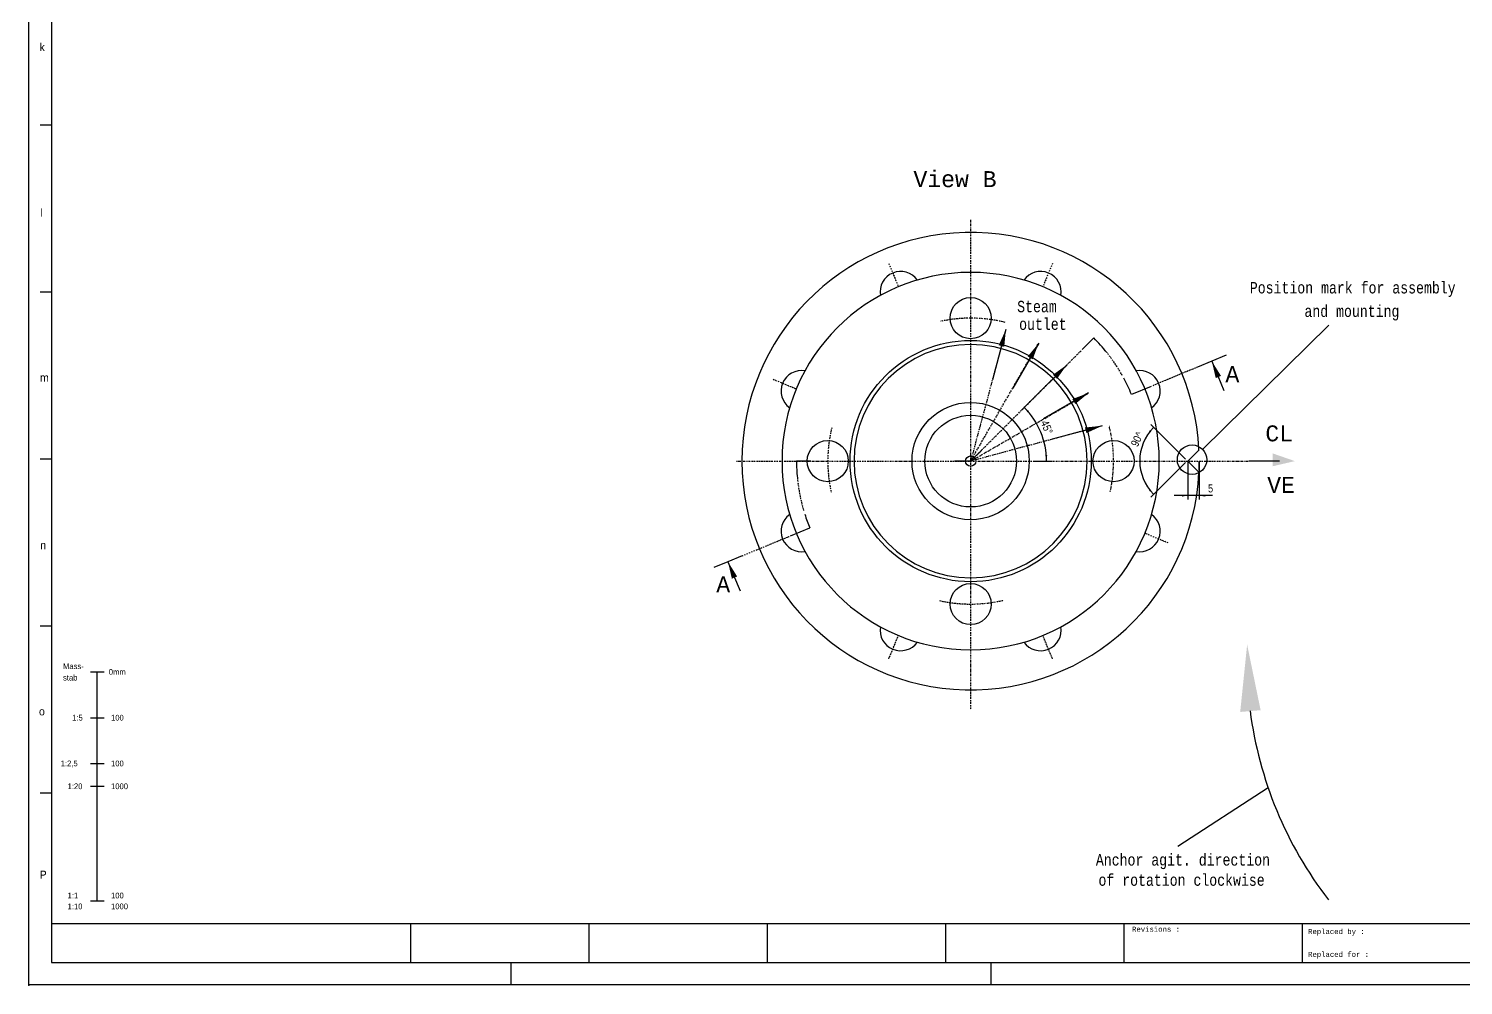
# Model space of a CAD drawing. Extents: x -1016 to 81, y 51 to 1250.
# Drawn here: x -1016 to -389, y 61 to 479 of the extents above; entities that cross this region are included whole.
import ezdxf
from ezdxf.enums import TextEntityAlignment as Align

# ---------------------------------------------------------------- set-up
doc = ezdxf.new("R2010")
doc.units = 0
doc.header["$MEASUREMENT"] = 0
doc.linetypes.add('DASHDOT', pattern=[1, 0.5, -0.25, 0, -0.25])
for name, color, linetype in [('1', 7, 'CONTINUOUS'), ('10', 7, 'CONTINUOUS'), ('15', 7, 'CONTINUOUS'), ('17', 7, 'CONTINUOUS'), ('2', 7, 'CONTINUOUS')]:
    doc.layers.add(name, color=color, linetype=linetype)
doc.styles.add('MONOTXT', font='MONOTXT', dxfattribs={"height": 0.2})
doc.styles.get("Standard").update_dxf_attribs({"font": 'txt', "height": 0.2})

# ---------------------------------------------------------------- blocks, each defined once
blk = doc.blocks.new('AZGM10')
at = {"layer": '2', "color": 253, "linetype": 'Continuous'}
for p, q in [((-3, 100), (3, 100)), ((0, 0), (0, 100)), ((-3, 80), (3, 80)), ((-3, 60), (3, 60)), ((-3, 50), (3, 50)), ((-3, 0), (3, 0))]:
    blk.add_line(p, q, dxfattribs=at)
for s, p in [('Mass-', (-15, 101.25)), ('0mm', (5, 98.75)), ('stab', (-15, 96.25)), ('1:5', (-11, 78.75)), ('100', (6, 78.75)), ('1:2,5', (-16, 58.75)), ('100', (6, 58.75)), ('1:20', (-13, 48.75)), ('1000', (6, 48.75)), ('1:1', (-13, 1)), ('100', (6, 1)), ('1:10', (-13, -3.75)), ('1000', (6, -3.75))]:
    blk.add_text(s, height=2.5, dxfattribs=at).set_placement(p)
blk = doc.blocks.new('REVKO')
at = {"layer": '1', "color": 253, "linetype": 'Continuous', "style": 'MONOTXT'}
for s, p in [('Revisions :', (-174, 13)), ('Replaced by :', (-97, 12)), ('Replaced for :', (-97, 2))]:
    blk.add_text(s, height=2.2, dxfattribs=at).set_placement(p)

msp = doc.modelspace()

# ---------------------------------------------------------------- linework, layer by layer
at = {"layer": '1', "color": 253, "linetype": 'Continuous'}
for p, q in [((-1006.46, 436.59), (-1011.46, 436.59)), ((-1006.46, 363.59), (-1011.46, 363.59)), ((-1006.46, 290.59), (-1011.46, 290.59)), ((-1006.46, 217.59), (-1011.46, 217.59)), ((-1006.46, 144.59), (-1011.46, 144.59)), ((-1006.46, 87.59), (-361.46, 87.59)), ((-849.46, 87.59), (-849.46, 70.59)), ((-771.46, 87.59), (-771.46, 70.59)), ((-693.46, 87.59), (-693.46, 70.59)), ((-615.46, 87.59), (-615.46, 70.59)), ((-537.46, 87.59), (-537.46, 70.59)), ((-459.46, 87.59), (-459.46, 70.59)), ((-805.46, 61.19), (-805.46, 70.59)), ((-595.46, 61.19), (-595.46, 70.59))]:
    msp.add_line(p, q, dxfattribs=at)
msp.add_lwpolyline([(-1006.46, 70.59), (-185.46, 70.59), (-185.46, 1239.59), (-1006.46, 1239.59), (-1006.46, 70.59)], dxfattribs=at)
at = {"layer": '1', "color": 1, "linetype": 'Continuous'}
msp.add_point((-1016.46, 60.59), dxfattribs=at)
at = {"layer": '10', "color": 2, "linetype": 'DASHDOT'}
for p, q in [((-604.49, 395.2), (-604.48, 289.76)), ((-640.27, 376.15), (-636.06, 365.98)), ((-568.7, 376.15), (-572.91, 365.98)), ((-589.06, 347.32), (-604.49, 289.76)), ((-604.49, 289.76), (-574.69, 341.37)), ((-569.79, 324.45), (-556.09, 338.15)), ((-604.48, 289.76), (-562.34, 331.9)), ((-505.22, 330.87), (-524.85, 322.74)), ((-690.88, 325.54), (-680.71, 321.33)), ((-604.48, 289.76), (-552.87, 319.56)), ((-546.92, 305.18), (-604.49, 289.76)), ((-706.92, 289.76), (-482.85, 289.76)), ((-604.48, 289.76), (-604.48, 181.2)), ((-518.09, 253.97), (-528.26, 258.18)), ((-704.41, 248.37), (-683.9, 256.86)), ((-640.27, 203.37), (-636.06, 213.54)), ((-568.7, 203.37), (-572.91, 213.54))]:
    msp.add_line(p, q, dxfattribs=at)
at = {"layer": '10', "color": 1, "linetype": 'Continuous'}
for p, q in [((-555.7, 338.54), (-550.64, 343.61)), ((-525.6, 322.43), (-534.13, 318.9)), ((-674.41, 289.76), (-680.64, 289.76)), ((-604.48, 289.76), (-611.54, 289.76)), ((-599.77, 294.47), (-604.48, 289.76)), ((-683.24, 257.14), (-674.84, 260.61))]:
    msp.add_line(p, q, dxfattribs=at)
at = {"layer": '10', "color": 92, "linetype": 'Continuous'}
for q in [(-504.57, 294.67), (-504.57, 284.84)]:
    msp.add_line((-509.49, 289.76), q, dxfattribs=at)
at = {"layer": '10', "color": 253, "linetype": 'Continuous'}
msp.add_lwpolyline([(-1016.34, 1249.42), (-175.59, 1249.42), (-175.59, 60.77), (-1016.34, 60.77), (-1016.34, 1249.42)], dxfattribs=at)
at = {"layer": '10', "color": 92, "linetype": 'Continuous'}
for centre in [(-604.48, 352.26), (-666.98, 289.76), (-541.98, 289.76), (-604.48, 227.26)]:
    msp.add_circle(centre, 9, dxfattribs=at)
at = {"layer": '10', "color": 3, "linetype": 'Continuous'}
for centre, radius in [((-604.49, 289.76), 52.73), ((-604.48, 289.76), 25.65), ((-604.48, 289.76), 20.04), ((-604.48, 289.76), 2.25)]:
    msp.add_circle(centre, radius, dxfattribs=at)
for centre, radius, start, end in [((-604.49, 289.76), 100, 2.81621, 357.18374), ((-635.1, 363.67), 9, 35.55393, 189.44607), ((-573.87, 363.67), 9, 350.55393, 144.44607), ((-678.4, 320.37), 9, 80.55393, 234.44607), ((-530.57, 320.37), 9, 305.55393, 99.44607), ((-604.49, 289.76), 100, 357.70604, 0.00017), ((-678.4, 259.14), 9, 125.55393, 279.44607), ((-530.57, 259.14), 9, 260.55393, 54.44607), ((-635.1, 215.85), 9, 170.55393, 324.44607), ((-573.87, 215.85), 9, 215.55393, 9.44607)]:
    msp.add_arc(centre, radius, start, end, dxfattribs=at)
at = {"layer": '10', "color": 92, "linetype": 'Continuous'}
for radius, start, end in [(82.5, 90, 270), (82.5, 270, 90), (51, 90, 270), (51, 270, 90)]:
    msp.add_arc((-604.49, 289.76), radius, start, end, dxfattribs=at)
at = {"layer": '10', "color": 2, "linetype": 'DASHDOT'}
for centre, radius, start, end in [((-604.48, 289.76), 62.5, 76.03195, 102.26579), ((-604.48, 289.76), 76.15, 29.41421, 40.19795), ((-604.48, 289.76), 62.5, 166.51877, 192.64675), ((-604.48, 289.76), 62.5, 347.73421, 13.96805), ((-604.48, 289.75), 76.15, 185.49615, 196.43844), ((-604.48, 289.76), 62.5, 257.35325, 283.48123)]:
    msp.add_arc(centre, radius, start, end, dxfattribs=at)
at = {"layer": '10', "color": 1, "linetype": 'Continuous'}
for centre, start, end in [((-604.48, 289.76), 38.52679, 45.00057), ((-604.48, 289.76), 22.50004, 28.48882), ((-604.48, 289.76), 180.00057, 185.50379), ((-604.48, 289.75), 197.76801, 202.4946)]:
    msp.add_arc(centre, 76.15, start, end, dxfattribs=at)
at = {"layer": '15', "color": 1, "linetype": 'Continuous'}
for p, q in [((-589.06, 347.32), (-594.95, 325.36)), ((-503.05, 294.89), (-447.83, 349.23)), ((-574.69, 341.37), (-586.06, 321.67)), ((-499, 333.45), (-505.22, 330.87)), ((-492.78, 336.02), (-499, 333.45)), ((-499, 333.45), (-493.71, 320.67)), ((-562.34, 331.9), (-578.43, 315.82)), ((-569.97, 324.27), (-582.26, 311.98)), ((-552.87, 319.56), (-572.57, 308.18)), ((-546.92, 305.18), (-568.89, 299.3)), ((-510.56, 290.61), (-525.69, 305.74)), ((-576.9, 289.76), (-569.56, 289.76)), ((-510.5, 289.19), (-525.7, 274.01)), ((-509.49, 289.76), (-509.49, 272.93)), ((-504.49, 289.76), (-504.49, 272.93)), ((-469.45, 289.76), (-482.85, 289.76)), ((-498.67, 274.68), (-515.49, 274.68)), ((-710.63, 245.79), (-716.85, 243.21)), ((-704.41, 248.37), (-710.63, 245.79)), ((-710.63, 245.79), (-705.34, 233.01)), ((-513.81, 121.37), (-474.39, 147))]:
    msp.add_line(p, q, dxfattribs=at)
msp.add_circle((-507.64, 290.37), 6.44, dxfattribs=at)
for centre, radius, start, end in [((-604.48, 289.76), 33.18, 0, 45.00166), ((-509.82, 289.87), 20.69, 135, 224.95784), ((-312.57, 202.62), 171.11, 187.37742, 217.69718)]:
    msp.add_arc(centre, radius, start, end, dxfattribs=at)
for points in [[(-592.21, 340.4), (-589.06, 347.32), (-589.79, 339.76)], [(-579.52, 335.5), (-574.69, 341.37), (-577.35, 334.25)], [(-497.29, 326.04), (-499, 333.45), (-494.98, 327)], [(-568.53, 327.48), (-562.34, 331.9), (-566.76, 325.71)], [(-559.99, 316.89), (-552.87, 319.56), (-558.74, 314.72)], [(-579.57, 310.99), (-581.03, 313.22), (-578.92, 311.58)], [(-554.49, 304.45), (-546.92, 305.18), (-553.84, 302.03)], [(-526.51, 302.82), (-524.45, 304.5), (-525.86, 302.25)], [(-570.98, 292.4), (-571.31, 289.76), (-571.85, 292.36)], [(-472.34, 287.52), (-462.69, 289.76), (-472.34, 293.12)], [(-525.87, 277.51), (-524.46, 275.25), (-526.52, 276.93)], [(-512.11, 275.12), (-509.49, 274.68), (-512.11, 274.24)], [(-501.86, 274.24), (-504.49, 274.68), (-501.86, 275.12)], [(-708.92, 238.38), (-710.63, 245.79), (-706.61, 239.34)], [(-483.55, 209.53), (-477.66, 180.87), (-486.59, 180.09)]]:
    msp.add_solid(points, dxfattribs=at)

# ---------------------------------------------------------------- block references
at = {"layer": '1', "color": 253, "linetype": 'Continuous'}
msp.add_blockref('REVKO', (-359.88, 71), dxfattribs=at)
at = {"layer": '2', "color": 253, "linetype": 'Continuous'}
msp.add_blockref('AZGM10', (-986.46, 97.59), dxfattribs=at)

# ---------------------------------------------------------------- texts
at = {"layer": '1', "color": 253, "linetype": 'Continuous'}
for s, p in [('k', (-1011.73, 469.01)), ('l', (-1011.46, 396.59)), ('m', (-1011.56, 324.53)), ('n', (-1011.44, 251.24)), ('o', (-1011.96, 178.59))]:
    msp.add_text(s, height=3.5, dxfattribs=at).set_placement(p)
at = {"layer": '1', "color": 253, "linetype": 'Continuous', "style": 'MONOTXT'}
msp.add_text('P', height=3.5, dxfattribs=at).set_placement((-1011.59, 107.24))
at = {"layer": '15', "color": 1, "linetype": 'Continuous', "style": 'MONOTXT'}
for p in [(-490.02, 327.77), (-712.7, 235.88)]:
    msp.add_text('A', height=7, dxfattribs=at).set_placement(p, align=Align.MIDDLE)
at = {"layer": '15', "color": 1, "linetype": 'Continuous', "width": 0.857143}
for s, rotation, p in [('45%%d', 292.50141, (-572.33, 307.36)), ('90^ ', 64.71165, (-533.03, 296.48))]:
    msp.add_text(s, height=3.5, rotation=rotation, dxfattribs=at).set_placement(p, align=Align.MIDDLE_LEFT)
at = {"layer": '15', "color": 1, "linetype": 'Continuous', "style": 'MONOTXT'}
msp.add_text('CL', height=7, rotation=360, dxfattribs=at).set_placement((-469.54, 301.9), align=Align.MIDDLE)
at = {"layer": '15', "color": 1, "linetype": 'Continuous', "width": 0.857143}
msp.add_text('5', height=3.5, dxfattribs=at).set_placement((-500.65, 277.83), align=Align.MIDDLE_LEFT)
at = {"layer": '17', "color": 215, "linetype": 'Continuous', "style": 'MONOTXT'}
msp.add_text('View B', height=7, dxfattribs=at).set_placement((-611.32, 413.33), align=Align.MIDDLE)
at = {"layer": '17', "color": 215, "linetype": 'Continuous', "style": 'MONOTXT', "width": 0.80016}
for s, p in [('Position mark for assembly', (-482.38, 368.06)), ('and mounting', (-458.5, 357.79)), ('Anchor agit. direction', (-549.71, 117.93)), ('of rotation clockwise', (-548.58, 109.09))]:
    msp.add_text(s, height=4.999, dxfattribs=at).set_placement(p, align=Align.TOP_LEFT)
for s, p in [('Steam', (-584.13, 359.83)), ('outlet', (-583.28, 352.13))]:
    msp.add_text(s, height=4.999, rotation=360, dxfattribs=at).set_placement(p, align=Align.TOP_LEFT)
at = {"layer": '17', "color": 215, "linetype": 'Continuous', "style": 'MONOTXT'}
msp.add_text('VE', height=7, rotation=360, dxfattribs=at).set_placement((-468.71, 279.35), align=Align.MIDDLE)

doc.saveas('drawing.dxf')
